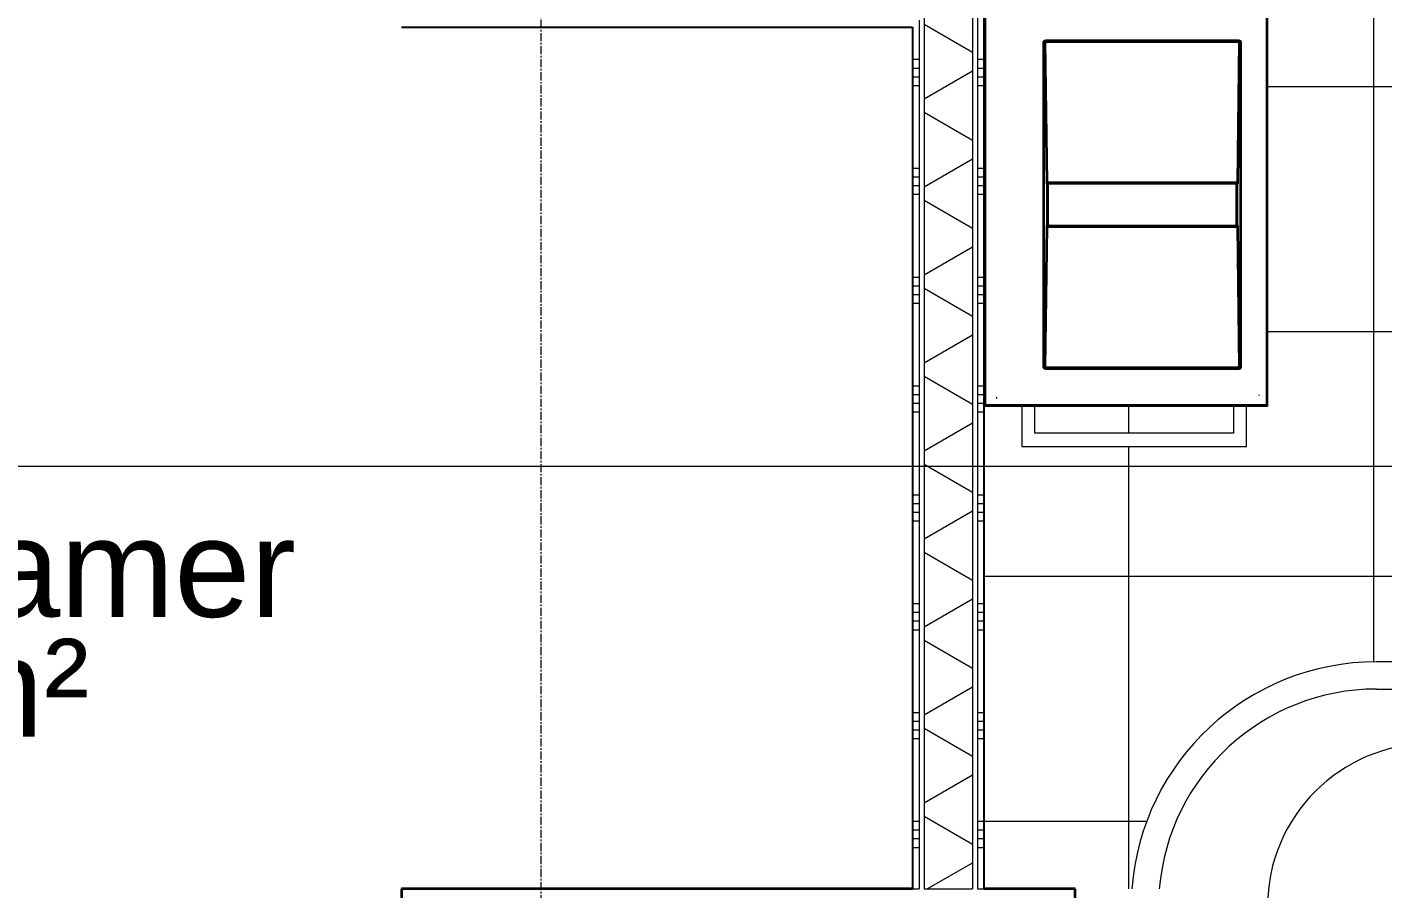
# Model space of a CAD drawing. Header units: millimetres. Extents: x -7971 to 7092, y -1127 to 14057.
# Drawn here: x 150 to 2639, y 2710 to 4293 of the extents above; entities that cross this region are included whole.
import ezdxf

# ---------------------------------------------------------------- set-up
doc = ezdxf.new("R2010")
doc.units = ezdxf.units.MM
doc.linetypes.add('grid', pattern=[24, 15, -3, 3, -3])
for name, color, linetype, lineweight in [('A-AREA-IDEN', 2, 'Continuous', 9), ('A-FLOR-PATT', 8, 'Continuous', 9), ('A-ROOF', 132, 'Continuous', 9), ('A-ROOF-PATT', 132, 'Continuous', 35), ('A-WALL', 113, 'Continuous', 9), ('A-WALL-PATT', 111, 'Continuous', 25), ('G-ANNO-SYMB', 111, 'Continuous', 9), ('I-WALL', 2, 'Continuous', 9), ('P-SANR-FIXT', 6, 'Continuous', 9), ('S-GRID', 1, 'Continuous', 9)]:
    doc.layers.add(name, color=color, linetype=linetype, lineweight=lineweight)
doc.styles.add('Arial_2', font='arial.ttf', dxfattribs={"height": 180})
pattern_1 = [(360, (1775.24, 4633.88), (4e-13, 200), []), (360, (1775.24, 4617.88), (4e-13, 200), []), (360, (1775.24, 4601.88), (4e-13, 200), []), (360, (1775.24, 4585.88), (4e-13, 200), [])]

# ---------------------------------------------------------------- blocks, each defined once
blk = doc.blocks.new('74_EA_ligbad-vrijstaand - 74_EA_ligbad-vrijstaand-462268-1ste verdieping')
at = {"layer": 'P-SANR-FIXT'}
for p, q in [((450, 450), (-450, 450)), ((-450, 400), (450, 400)), ((350, 300), (-350, 300)), ((-350, -300), (350, -300)), ((425, -400), (-450, -400)), ((-450, -450), (425, -450))]:
    blk.add_line(p, q, dxfattribs=at)
for centre, radius, start, end in [((-450, 0), 450, 90, 175.8169), ((450, 0), 450, 4.1831, 90), ((-450, 0), 400, 90, 175.293), ((450, 0), 400, 4.707, 90), ((-350, 0), 300, 90, 270), ((350, 0), 300, 6.308, 90), ((-450, 0), 400, 215.6261, 270), ((350, 0), 300, 270, 284.5429), ((-450, 0), 450, 223.6842, 270)]:
    blk.add_arc(centre, radius, start, end, dxfattribs=at)
blk = doc.blocks.new('Aquatica_Millennium_150 - Color - _White_ Size - _152x52x10 cm_-1140452-1ste verdieping')
at = {"layer": 'P-SANR-FIXT'}
for p, q in [((-760, 260), (-760, 258)), ((-760, 258), (-760, -258)), ((-758, 258), (-760, 258)), ((-760, 258), (-758, 258)), ((-760, 258), (-760, -258)), ((-760, -258), (-760, 258)), ((-758, 260), (-758, 258)), ((-758, 258), (-758, 260)), ((-758, -258), (-758, 258)), ((-758, 258), (758, 258)), ((758, 258), (-758, 258)), ((-758, 258), (-758, -258)), ((-744.9, 238.2), (-744.9, 236.2)), ((-744.9, 236.2), (-744.9, 238.2)), ((-834.1, 191.3), (-834.1, -221.2)), ((-760, 191.3), (-834.1, 191.3)), ((-809.9, -197.3), (-809.9, 167.4)), ((-809.9, 167.4), (-760, 167.4)), ((-92, 151.9), (-688, 151.9)), ((-688, 149.9), (-688, 151.9)), ((-688, 151.9), (-92, 151.9)), ((-688, 149.3), (-688, 149.9)), ((-92, 149.9), (-688, 149.9)), ((-688, 149.9), (-688, 149.3)), ((-688, 149.9), (-92, 149.9)), ((-92, 151.9), (-92, 149.9)), ((-92, 149.9), (-92, 149.3)), ((-92, 149.3), (-92, 149.9)), ((-92, 149.9), (-90, 147.9)), ((-692, 147.9), (-690, 147.9)), ((-692, 147.9), (-692, -207.9)), ((-692, -207.9), (-692, 147.9)), ((-690, -207.9), (-690, 147.9)), ((-690, 147.9), (-690, -207.9)), ((-690, -207.9), (-690, 147.9)), ((-690, 147.3), (-688.4, 147.3)), ((-688.4, 147.3), (-690, 147.3)), ((-688.4, 147.3), (-431.6, 144)), ((-688.4, -207.3), (-688.4, 147.3)), ((-431.6, 144), (-688.4, 147.3)), ((-688.4, 147.3), (-688.4, -207.3)), ((-431.3, 146), (-688, 149.3)), ((-688, 149.3), (-431.3, 146)), ((-431.6, 144), (-431.6, -204)), ((-431.6, -204), (-431.6, 144)), ((-430, -203.7), (-430, 143.7)), ((-430, -203.7), (-430, 143.7)), ((-430, 143.7), (-430, -203.7)), ((-428, 143.1), (-430, 143.1)), ((-430, 143.1), (-428, 143.1)), ((-430, 125.1), (-428, 125.1)), ((-430, 125), (-427.4, 125)), ((-427.4, 125), (-430, 125)), ((-428, 145.1), (-428, 145.7)), ((-428, 145.7), (-428, 145.1)), ((-352, 145.1), (-428, 145.1)), ((-428, 145.1), (-428, 143.1)), ((-428, 145.1), (-352, 145.1)), ((-428, 143.1), (-428, 145)), ((-428, 143.1), (-352, 143.1)), ((-428, 125.1), (-428, 143.1)), ((-428, 143.1), (-428, 125.1)), ((-352, 143.1), (-428, 143.1)), ((-428, 5), (-428, 124.9)), ((-428, 124.9), (-428, 5)), ((-427.5, 141), (-427.5, -201)), ((-354, 142.5), (-426, 142.5)), ((-352.6, 125), (-350.6, 125)), ((-350.6, 125), (-352.6, 125)), ((-352.5, -201), (-352.5, 141)), ((-352, 145.7), (-352, 145.1)), ((-352, 145.1), (-352, 145.7)), ((-352, 143.1), (-352, 145.1)), ((-352, 145), (-352, 143.1)), ((-352, 143.1), (-350.6, 143.1)), ((-350.6, 143.1), (-352, 143.1)), ((-352, 143.1), (-352, 125.1)), ((-352, 125.1), (-352, 143.1)), ((-352, 125.1), (-350.6, 125.1)), ((-352, 124.9), (-352, 5)), ((-352, 5), (-352, 124.9)), ((-350.6, 143.1), (-350, 143.1)), ((-350, 143.1), (-350.6, 143.1)), ((-350.6, 125.1), (-350, 125.1)), ((-350, 143.7), (-350, -203.7)), ((-350, 143.7), (-350, -203.7)), ((-350, -203.7), (-350, 143.7)), ((-92, 149.3), (-348.7, 146)), ((-348.7, 146), (-92, 149.3)), ((-348.4, 144), (-91.6, 147.3)), ((-91.6, 147.3), (-348.4, 144)), ((-348.4, -204), (-348.4, 144)), ((-348.4, 144), (-348.4, -204)), ((-91.6, 147.3), (-90, 147.3)), ((-90, 147.3), (-91.6, 147.3)), ((-91.6, 147.3), (-91.6, -207.3)), ((-91.6, -207.3), (-91.6, 147.3)), ((-90, 147.9), (-90, -207.9)), ((-90, -207.9), (-90, 147.9)), ((-90, 147.9), (-88, 147.9)), ((-90, 147.9), (-90, -207.9)), ((-88, -207.9), (-88, 147.9)), ((-88, 147.9), (-88, -207.9)), ((-428, -65), (-428, 5)), ((-428, 5), (-428, -65)), ((-352, 5), (-352, -65)), ((-352, -65), (-352, 5)), ((-428, -184.9), (-428, -65)), ((-428, -65), (-428, -184.9)), ((-352, -65), (-352, -184.9)), ((-352, -184.9), (-352, -65)), ((-760, -197.3), (-809.9, -197.3)), ((-427.4, -185), (-430, -185)), ((-430, -185), (-427.4, -185)), ((-428, -185.1), (-430, -185.1)), ((-428, -203.1), (-428, -185.1)), ((-428, -185.1), (-428, -203.1)), ((-350.6, -185), (-352.6, -185)), ((-352.6, -185), (-350.6, -185)), ((-350.6, -185.1), (-352, -185.1)), ((-352, -185.1), (-352, -203.1)), ((-352, -203.1), (-352, -185.1)), ((-350, -185.1), (-350.6, -185.1)), ((-834.1, -221.2), (-760, -221.2)), ((-690, -207.9), (-692, -207.9)), ((-688.4, -207.3), (-690, -207.3)), ((-690, -207.3), (-688.4, -207.3)), ((-688, -209.9), (-690, -207.9)), ((-431.6, -204), (-688.4, -207.3)), ((-688.4, -207.3), (-431.6, -204)), ((-688, -209.3), (-431.3, -206)), ((-431.3, -206), (-688, -209.3)), ((-688, -209.9), (-688, -209.3)), ((-688, -209.3), (-688, -209.9)), ((-688, -209.9), (-92, -209.9)), ((-92, -209.9), (-688, -209.9)), ((-688, -211.9), (-688, -209.9)), ((-688, -211.9), (-92, -211.9)), ((-92, -211.9), (-688, -211.9)), ((-430, -203.1), (-428, -203.1)), ((-428, -203.1), (-430, -203.1)), ((-352, -203.1), (-428, -203.1)), ((-428, -203.1), (-428, -205.1)), ((-428, -205), (-428, -203.1)), ((-428, -203.1), (-352, -203.1)), ((-428, -205.1), (-352, -205.1)), ((-428, -205.7), (-428, -205.1)), ((-352, -205.1), (-428, -205.1)), ((-428, -205.1), (-428, -205.7)), ((-426, -202.5), (-354, -202.5)), ((-352, -205.1), (-352, -203.1)), ((-352, -203.1), (-350.6, -203.1)), ((-352, -203.1), (-352, -205)), ((-350.6, -203.1), (-352, -203.1)), ((-352, -205.1), (-352, -205.7)), ((-352, -205.7), (-352, -205.1)), ((-350.6, -203.1), (-350, -203.1)), ((-350, -203.1), (-350.6, -203.1)), ((-348.7, -206), (-92, -209.3)), ((-92, -209.3), (-348.7, -206)), ((-91.6, -207.3), (-348.4, -204)), ((-348.4, -204), (-91.6, -207.3)), ((-92, -209.3), (-92, -209.9)), ((-92, -209.9), (-92, -209.3)), ((-92, -209.9), (-92, -211.9)), ((-90, -207.3), (-91.6, -207.3)), ((-91.6, -207.3), (-90, -207.3)), ((-88, -207.9), (-90, -207.9)), ((-760, -258), (-760, -260)), ((-758, -258), (-760, -258)), ((-760, -258), (-758, -258)), ((-758, -260), (-760, -260)), ((-758, -258), (-758, -260)), ((-758, -260), (-758, -258)), ((758, -258), (-758, -258)), ((-758, -258), (758, -258)), ((-758, -260), (758, -260)), ((-758, -260), (758, -260)), ((758, -260), (-758, -260))]:
    blk.add_line(p, q, dxfattribs=at)
at = {"layer": 'P-SANR-FIXT', "flags": 128}
for points in [[(-427.5, 141), (-427.5, 141.3), (-427.4, 141.6), (-427.2, 141.8), (-427.1, 142.1)], [(-427.1, 142.1), (-426.8, 142.2), (-426.6, 142.4), (-426.3, 142.5), (-426, 142.5)], [(-354, 142.5), (-353.7, 142.5), (-353.4, 142.4), (-353.2, 142.2), (-352.9, 142.1)], [(-352.9, 142.1), (-352.8, 141.8), (-352.6, 141.6), (-352.5, 141.3), (-352.5, 141)], [(-427.1, -202.1), (-427.2, -201.8), (-427.4, -201.6), (-427.5, -201.3), (-427.5, -201)], [(-426, -202.5), (-426.3, -202.5), (-426.6, -202.4), (-426.8, -202.2), (-427.1, -202.1)], [(-352.9, -202.1), (-353.2, -202.2), (-353.4, -202.4), (-353.7, -202.5), (-354, -202.5)], [(-352.5, -201), (-352.5, -201.3), (-352.6, -201.6), (-352.8, -201.8), (-352.9, -202.1)]]:
    blk.add_lwpolyline(points, dxfattribs=at)
at = {"layer": 'P-SANR-FIXT'}
for centre, radius, start, end in [((-758, 258), 2, 90, 180), ((-758, 258), 2, 90, 180), ((-758, 258), 2, 90, 180), ((-758, 258), 2, 112.5, 157.5), ((-758, 258), 2, 112.5, 157.5), ((-758, 258), 1, 90, 180), ((-758, 258), 1, 90, 180), ((-758, -258), 2, 180, 270), ((-758, -258), 2, 180, 270), ((-758, -258), 2, 180, 270), ((-758, -258), 2, 202.5, 247.5), ((-758, -258), 2, 202.5, 247.5), ((-758, -258), 1, 180, 270), ((-758, -258), 1, 180, 270)]:
    blk.add_arc(centre, radius, start, end, dxfattribs=at)
for centre, major_axis, ratio, start_param, end_param in [((-688, 147.3), (3, 0), 0.997597, 1.570796, 2.945243), ((-688, 147.3), (3, 0), 0.997597, 1.570796, 2.748894), ((-688, 147.3), (0.04, 3), 0.181533, 0.070507, 1.573124), ((-688, 147.3), (0.04, 3), 0.181533, 0.070507, 1.573124), ((-92, 147.3), (-0.04, 3), 0.181533, 4.710062, 6.212679), ((-92, 147.3), (-0.04, 3), 0.181533, 4.710062, 6.212679), ((-92, 147.3), (3, 0), 0.997597, 0.19635, 1.570796), ((-92, 147.3), (3, 0), 0.997597, 0.392699, 1.570796), ((-688, 147.3), (-2, 0), 0.997597, 4.712389, 6.283185), ((-688, 147.3), (2, 0), 0.997597, 1.570796, 3.141593), ((-688, 147.3), (0.03, 2), 0.181533, 0.070507, 1.573124), ((-688, 147.3), (0.03, 2), 0.181533, 0.320943, 1.573124), ((-431.3, 144), (0.03, 2), 0.181533, 0.070507, 1.573124), ((-428, 143.1), (3, 0), 0.997597, 1.963495, 2.748894), ((-428, 143.1), (3, 0), 0.997597, 1.963495, 2.748894), ((-428, 143.7), (3, 0), 0.997597, 2.356194, 2.748894), ((-428, 124.8), (3, 0), 0.066519, 1.570796, 2.356194), ((-428, 143.7), (2, 0), 0.997597, 1.570796, 3.141593), ((-428, 143.1), (2, 0), 0.997597, 1.570796, 3.141593), ((-428, 143.1), (-2, 0), 0.997597, 4.712389, 6.283185), ((-428, 124.8), (2, 0), 0.066519, 1.570796, 3.141593), ((-352, 143.7), (2, 0), 0.997597, 0.786434, 1.570796), ((-352, 143.1), (-2, 0), 0.997597, 3.141593, 4.712389), ((-352, 143.1), (2, 0), 0.997597, 0.786434, 1.570796), ((-352, 124.8), (3, 0), 0.066519, 0.785398, 1.570796), ((-352, 124.8), (2, 0), 0.066519, 0.786434, 1.570796), ((-352, 143.1), (3, 0), 0.997597, 0.392699, 1.178097), ((-352, 143.1), (3, 0), 0.997597, 0.392699, 1.178097), ((-352, 143.7), (2, 0), 0.997597, 0, 0.785398), ((-352, 143.1), (2, 0), 0.997597, 0, 0.785398), ((-352, 124.8), (2, 0), 0.066519, 0, 0.785398), ((-352, 143.7), (3, 0), 0.997597, 0.392699, 0.785398), ((-348.7, 144), (-0.03, 2), 0.181533, 4.710062, 6.212679), ((-92, 147.3), (-0.03, 2), 0.181533, 4.710062, 6.212679), ((-92, 147.3), (-2, 0), 0.997597, 3.141593, 4.712389), ((-92, 147.3), (2, 0), 0.997597, 0, 1.570796), ((-92, 147.3), (-0.03, 2), 0.181533, 4.710062, 5.962243), ((-428, -184.8), (3, 0), 0.066519, 3.926991, 4.712389), ((-428, -184.8), (2, 0), 0.066519, 3.141593, 4.712389), ((-352, -184.8), (2, 0), 0.066519, 4.712389, 5.496751), ((-352, -184.8), (3, 0), 0.066519, 4.712389, 5.497787), ((-352, -184.8), (2, 0), 0.066519, 5.497787, 6.283185), ((-688, -207.3), (3, 0), 0.997597, 3.337942, 4.712389), ((-688, -207.3), (3, 0), 0.997597, 3.534292, 4.712389), ((-688, -207.3), (2, 0), 0.997597, 3.141593, 4.712389), ((-688, -207.3), (2, 0), 0.997597, 3.141593, 4.712389), ((-688, -207.3), (-0.04, 3), 0.181533, 1.568469, 3.071086), ((-688, -207.3), (-0.04, 3), 0.181533, 1.568469, 3.071086), ((-688, -207.3), (-0.03, 2), 0.181533, 1.568469, 2.82065), ((-688, -207.3), (-0.03, 2), 0.181533, 1.568469, 3.071086), ((-431.3, -204), (-0.03, 2), 0.181533, 1.568469, 3.071086), ((-428, -203.1), (3, 0), 0.997597, 3.534292, 4.31969), ((-428, -203.1), (3, 0), 0.997597, 3.534292, 4.31969), ((-428, -203.7), (3, 0), 0.997597, 3.534292, 3.926991), ((-428, -203.1), (-2, 0), 0.997597, 0, 1.570796), ((-428, -203.1), (2, 0), 0.997597, 3.141593, 4.712389), ((-428, -203.7), (2, 0), 0.997597, 3.141593, 4.712389), ((-352, -203.1), (-2, 0), 0.997597, 1.570796, 3.141593), ((-352, -203.1), (2, 0), 0.997597, 4.712389, 5.496751), ((-352, -203.7), (2, 0), 0.997597, 4.712389, 5.496751), ((-352, -203.1), (3, 0), 0.997597, 5.105088, 5.890486), ((-352, -203.1), (3, 0), 0.997597, 5.105088, 5.890486), ((-352, -203.1), (2, 0), 0.997597, 5.497787, 6.283185), ((-352, -203.7), (2, 0), 0.997597, 5.497787, 6.283185), ((-352, -203.7), (3, 0), 0.997597, 5.497787, 5.890486), ((-348.7, -204), (0.03, 2), 0.181533, 3.212099, 4.714716), ((-92, -207.3), (0.03, 2), 0.181533, 3.212099, 4.714716), ((-92, -207.3), (0.04, 3), 0.181533, 3.212099, 4.714716), ((-92, -207.3), (2, 0), 0.997597, 4.712389, 6.283185), ((-92, -207.3), (0.04, 3), 0.181533, 3.212099, 4.714716), ((-92, -207.3), (-2, 0), 0.997597, 1.570796, 3.141593), ((-92, -207.3), (3, 0), 0.997597, 4.712389, 6.086836), ((-92, -207.3), (3, 0), 0.997597, 4.712389, 5.890486), ((-92, -207.3), (0.03, 2), 0.181533, 3.462535, 4.714716), ((-739, -239), (-4.24, 4.24), 0.996787, 2.112435, 2.354586)]:
    blk.add_ellipse(centre, major_axis=major_axis, ratio=ratio, start_param=start_param, end_param=end_param, dxfattribs=at)
for points in [[(-688, 151.9), (-688.5, 151.9), (-689.6, 151.7), (-690.9, 150.8), (-691.8, 149.4), (-692, 148.4), (-692, 147.9)], [(-690, 147.9), (-690, 148.1), (-689.9, 148.6), (-689.5, 149.3), (-688.8, 149.8), (-688.3, 149.9), (-688, 149.9)], [(-688, 149.9), (-688, 149.9), (-688, 150), (-688, 150.2), (-688, 150.5), (-688, 150.9), (-688, 151.4), (-688, 151.7), (-688, 151.9)], [(-88, 147.9), (-88, 148.4), (-88.2, 149.4), (-89.1, 150.8), (-90.4, 151.7), (-91.5, 151.9), (-92, 151.9)], [(-92, 151.9), (-92, 151.7), (-92, 151.4), (-92, 150.9), (-92, 150.5), (-92, 150.2), (-92, 150), (-92, 149.9), (-92, 149.9)], [(-92, 150.9), (-91.6, 150.9), (-90.8, 150.7), (-89.8, 150), (-89.2, 149), (-89, 148.2), (-89, 147.9)], [(-89, 147.9), (-89, 148.3), (-89.2, 149), (-89.8, 150), (-90.8, 150.7), (-91.6, 150.9), (-92, 150.9)], [(-90, 147.9), (-90, 148.1), (-90.1, 148.6), (-90.5, 149.3), (-91.2, 149.8), (-91.7, 149.9), (-92, 149.9)], [(-692, 147.9), (-691.8, 147.9), (-691.5, 147.9), (-691, 147.9), (-690.6, 147.9), (-690.3, 147.9), (-690.1, 147.9), (-690, 147.9), (-690, 147.9)], [(-431.6, 144), (-431.4, 144), (-431, 144), (-430.4, 143.9), (-430.1, 143.8), (-430, 143.7), (-430, 143.7)], [(-430, 145.7), (-430.2, 145.6), (-430.5, 145.2), (-430.9, 144.5), (-431, 144), (-431, 143.7)], [(-352, 145.7), (-352, 145.8), (-350.7, 145.9), (-349.2, 146)], [(-350, 143.7), (-350, 143.7), (-349.9, 143.8), (-349.6, 143.9), (-349, 144), (-348.6, 144), (-348.4, 144)], [(-348.4, 144), (-348.7, 144), (-349.2, 143.9), (-349.9, 143.8), (-350, 143.8), (-350, 143.7)], [(-90, 147.9), (-90, 147.9), (-90, 147.9), (-89.9, 147.9)], [(-89.7, 147.9), (-89.6, 147.9), (-89.4, 147.9), (-89, 147.9), (-88.5, 147.9), (-88.2, 147.9), (-88, 147.9)], [(-430, 4.9), (-430, 4.9), (-430, 5), (-429.8, 5), (-429.4, 5), (-429, 5), (-428.5, 5), (-428.2, 5), (-428, 5)], [(-350, 4.9), (-350, 4.9), (-350, 5), (-350.2, 5), (-350.6, 5), (-351, 5), (-351.5, 5), (-351.8, 5), (-352, 5)], [(-430, -64.9), (-430, -64.9), (-430, -65), (-429.8, -65), (-429.4, -65), (-429, -65), (-428.5, -65), (-428.2, -65), (-428, -65)], [(-350, -64.9), (-350, -64.9), (-350, -65), (-350.2, -65), (-350.6, -65), (-351, -65), (-351.5, -65), (-351.8, -65), (-352, -65)], [(-692, -207.9), (-692, -208.4), (-691.8, -209.4), (-690.9, -210.8), (-689.6, -211.7), (-688.5, -211.9), (-688, -211.9)], [(-690, -207.9), (-690, -207.9), (-690.1, -207.9), (-690.3, -207.9), (-690.6, -207.9), (-691, -207.9), (-691.5, -207.9), (-691.8, -207.9), (-692, -207.9)], [(-688, -210.9), (-688.4, -210.9), (-689.2, -210.7), (-690.2, -210), (-690.8, -209), (-691, -208.2), (-691, -207.9)], [(-691, -207.9), (-691, -208.3), (-690.8, -209), (-690.2, -210), (-689.2, -210.7), (-688.4, -210.9), (-688, -210.9)], [(-690, -207.9), (-690, -208.1), (-689.9, -208.6), (-689.5, -209.3), (-688.8, -209.8), (-688.3, -209.9), (-688, -209.9)], [(-688, -211.9), (-688, -211.7), (-688, -211.4), (-688, -210.9), (-688, -210.5), (-688, -210.2), (-688, -210), (-688, -209.9), (-688, -209.9)], [(-430, -203.7), (-430, -203.7), (-430.1, -203.8), (-430.4, -203.9), (-431, -204), (-431.4, -204), (-431.6, -204)], [(-431.6, -204), (-431.3, -204), (-430.8, -203.9), (-430.1, -203.8), (-430, -203.8), (-430, -203.7)], [(-428, -205.7), (-428, -205.8), (-429.3, -205.9), (-430.8, -206)], [(-348.4, -204), (-348.6, -204), (-349, -204), (-349.6, -203.9), (-349.9, -203.8), (-350, -203.7), (-350, -203.7)], [(-92, -211.9), (-91.5, -211.9), (-90.4, -211.7), (-89.1, -210.8), (-88.2, -209.4), (-88, -208.4), (-88, -207.9)], [(-90, -207.9), (-90, -208.1), (-90.1, -208.6), (-90.5, -209.3), (-91.2, -209.8), (-91.7, -209.9), (-92, -209.9)], [(-92, -209.9), (-92, -209.9), (-92, -210), (-92, -210.2), (-92, -210.5), (-92, -210.9), (-92, -211.4), (-92, -211.7), (-92, -211.9)], [(-89.9, -207.9), (-90, -207.9), (-90, -207.9), (-90, -207.9)], [(-88, -207.9), (-88.2, -207.9), (-88.5, -207.9), (-89, -207.9), (-89.4, -207.9), (-89.6, -207.9), (-89.7, -207.9)]]:
    blk.add_open_spline(points, degree=3, dxfattribs=at)
for points, knots in [([(-692, 147.9), (-692, 149.4), (-690.4, 151.6), (-688.3, 151.9), (-688, 151.9)], [-1.570796, -1.570796, -1.570796, -1.570796, -0.289759, 0, 0, 0, 0]), ([(-691, 147.9), (-691, 148.1), (-690.9, 148.6), (-690.5, 149.6), (-689.8, 150.4), (-688.8, 150.8), (-688.3, 150.9), (-688, 150.9)], [0, 0, 0, 0, 0.166667, 0.333333, 0.666667, 0.833333, 1, 1, 1, 1]), ([(-688, 150.9), (-688.5, 150.9), (-689.3, 150.7), (-690.1, 150), (-690.8, 149.2), (-691, 148.4), (-691, 147.9)], [0, 0, 0, 0, 0.333333, 0.5, 0.666667, 1, 1, 1, 1]), ([(-688, 149.9), (-688.4, 149.9), (-688.9, 149.7), (-689.4, 149.3), (-689.9, 148.7), (-690, 148.2), (-690, 147.9)], [0, 0, 0, 0, 0.333333, 0.5, 0.666667, 1, 1, 1, 1]), ([(-92, 151.9), (-90.5, 151.9), (-88.2, 150.2), (-88, 148.2), (-88, 147.9)], [-1.570796, -1.570796, -1.570796, -1.570796, -0.290138, 0, 0, 0, 0]), ([(-431.4, 145.9), (-431.4, 145.8), (-431.4, 145.7), (-431.5, 145.5), (-431.5, 145.4), (-431.6, 145.2), (-431.6, 144.9), (-431.6, 144.5), (-431.6, 144.2), (-431.6, 144)], [-0.8333333, -0.8333333, -0.8333333, -0.8333333, -0.6666667, -0.5833333, -0.5, -0.4166667, -0.3333333, -0.1666667, 0, 0, 0, 0]), ([(-430, 143.7), (-430, 143.7), (-430, 143.8), (-430.2, 143.9), (-430.7, 143.9), (-431.2, 144), (-431.5, 144), (-431.6, 144)], [0, 0, 0, 0, 0.166667, 0.333333, 0.666667, 0.833333, 1, 1, 1, 1]), ([(-430.8, 146), (-429.4, 145.9), (-428.1, 145.8), (-428, 145.7), (-428, 145.7)], [-1.249413, -1.249413, -1.249413, -1.249413, -0.092079, 0, 0, 0, 0]), ([(-428, 145.7), (-428, 145.7), (-428.2, 145.8), (-428.9, 145.9), (-429.8, 145.9), (-430.5, 146), (-430.7, 146)], [0, 0, 0, 0, 0.347059, 0.694118, 1.041177, 1.249413, 1.249413, 1.249413, 1.249413]), ([(-430, 143.7), (-430, 143.9), (-429.9, 144.2), (-429.8, 144.6), (-429.6, 144.9), (-429.4, 145.1), (-429.2, 145.3), (-428.9, 145.5), (-428.5, 145.7), (-428.2, 145.7), (-428, 145.7)], [-1, -1, -1, -1, -0.833333, -0.666667, -0.583333, -0.5, -0.416667, -0.333333, -0.166667, 0, 0, 0, 0]), ([(-349.3, 146), (-349.5, 146), (-350.2, 145.9), (-351.1, 145.9), (-351.8, 145.8), (-352, 145.7), (-352, 145.7)], [0.138824, 0.138824, 0.138824, 0.138824, 0.347059, 0.694118, 1.041177, 1.388236, 1.388236, 1.388236, 1.388236]), ([(-352, 145.7), (-351.8, 145.7), (-351.5, 145.7), (-351.1, 145.5), (-350.8, 145.3), (-350.6, 145.1), (-350.4, 144.9), (-350.2, 144.6), (-350.1, 144.2), (-350, 143.9), (-350, 143.7)], [-1, -1, -1, -1, -0.833333, -0.666667, -0.583333, -0.5, -0.416667, -0.333333, -0.166667, 0, 0, 0, 0]), ([(-349, 143.7), (-349, 144.1), (-349.2, 144.7), (-349.6, 145.3), (-349.8, 145.6), (-350, 145.7)], [0, 0, 0, 0, 0.25, 0.375, 0.5, 0.5, 0.5, 0.5]), ([(-348.4, 144), (-348.4, 144.2), (-348.4, 144.5), (-348.4, 144.9), (-348.4, 145.2), (-348.5, 145.4), (-348.5, 145.5), (-348.6, 145.7), (-348.6, 145.8), (-348.6, 145.9)], [-1, -1, -1, -1, -0.8333333, -0.6666667, -0.5833333, -0.5, -0.4166667, -0.3333333, -0.1666667, -0.1666667, -0.1666667, -0.1666667]), ([(-428, 5), (-428.3, 5), (-428.9, 5), (-429.4, 5), (-429.9, 5), (-430, 4.9), (-430, 4.9)], [0, 0, 0, 0, 0.333333, 0.5, 0.666667, 1, 1, 1, 1]), ([(-352, 5), (-351.7, 5), (-351.1, 5), (-350.6, 5), (-350.1, 5), (-350, 4.9), (-350, 4.9)], [0, 0, 0, 0, 0.333333, 0.5, 0.666667, 1, 1, 1, 1]), ([(-428, -65), (-428.3, -65), (-428.9, -65), (-429.4, -65), (-429.9, -65), (-430, -64.9), (-430, -64.9)], [0, 0, 0, 0, 0.333333, 0.5, 0.666667, 1, 1, 1, 1]), ([(-352, -65), (-351.7, -65), (-351.1, -65), (-350.6, -65), (-350.1, -65), (-350, -64.9), (-350, -64.9)], [0, 0, 0, 0, 0.333333, 0.5, 0.666667, 1, 1, 1, 1]), ([(-688, -211.9), (-689.5, -211.9), (-691.8, -210.2), (-692, -208.2), (-692, -207.9)], [-1.570796, -1.570796, -1.570796, -1.570796, -0.290138, 0, 0, 0, 0]), ([(-431.6, -204), (-431.6, -204.2), (-431.6, -204.5), (-431.6, -204.9), (-431.6, -205.2), (-431.5, -205.4), (-431.5, -205.5), (-431.4, -205.7), (-431.4, -205.8), (-431.4, -205.9)], [-1, -1, -1, -1, -0.8333333, -0.6666667, -0.5833333, -0.5, -0.4166667, -0.3333333, -0.1666667, -0.1666667, -0.1666667, -0.1666667]), ([(-431, -203.7), (-431, -204.1), (-430.8, -204.7), (-430.4, -205.3), (-430.2, -205.6), (-430, -205.7)], [0, 0, 0, 0, 0.25, 0.375, 0.5, 0.5, 0.5, 0.5]), ([(-430.7, -206), (-430.5, -206), (-429.8, -205.9), (-428.9, -205.9), (-428.2, -205.8), (-428, -205.7), (-428, -205.7)], [0.138824, 0.138824, 0.138824, 0.138824, 0.347059, 0.694118, 1.041177, 1.388236, 1.388236, 1.388236, 1.388236]), ([(-428, -205.7), (-428.2, -205.7), (-428.5, -205.7), (-428.9, -205.5), (-429.2, -205.3), (-429.4, -205.1), (-429.6, -204.9), (-429.8, -204.6), (-429.9, -204.2), (-430, -203.9), (-430, -203.7)], [-1, -1, -1, -1, -0.833333, -0.666667, -0.583333, -0.5, -0.416667, -0.333333, -0.166667, 0, 0, 0, 0]), ([(-350, -203.7), (-350, -203.9), (-350.1, -204.2), (-350.2, -204.6), (-350.4, -204.9), (-350.6, -205.1), (-350.8, -205.3), (-351.1, -205.5), (-351.5, -205.7), (-351.8, -205.7), (-352, -205.7)], [-1, -1, -1, -1, -0.833333, -0.666667, -0.583333, -0.5, -0.416667, -0.333333, -0.166667, 0, 0, 0, 0]), ([(-352, -205.7), (-352, -205.7), (-351.8, -205.8), (-351.1, -205.9), (-350.2, -205.9), (-349.5, -206), (-349.3, -206)], [0, 0, 0, 0, 0.347059, 0.694118, 1.041177, 1.249413, 1.249413, 1.249413, 1.249413]), ([(-349.2, -206), (-350.6, -205.9), (-351.9, -205.8), (-352, -205.7), (-352, -205.7)], [-1.249413, -1.249413, -1.249413, -1.249413, -0.092079, 0, 0, 0, 0]), ([(-350, -205.7), (-349.9, -205.7), (-349.8, -205.5), (-349.6, -205.3), (-349.5, -205.2), (-349.4, -205), (-349.3, -204.8), (-349.2, -204.6), (-349.1, -204.5), (-349.1, -204.3), (-349, -204), (-349, -203.8), (-349, -203.7)], [-0.5, -0.5, -0.5, -0.5, -0.4166667, -0.375, -0.3333333, -0.2916667, -0.25, -0.2083333, -0.1666667, -0.125, -0.0833333, 0, 0, 0, 0]), ([(-350, -203.7), (-350, -203.7), (-350, -203.8), (-349.8, -203.9), (-349.4, -203.9), (-348.8, -204), (-348.5, -204), (-348.4, -204)], [0, 0, 0, 0, 0.166667, 0.333333, 0.666667, 0.833333, 1, 1, 1, 1]), ([(-348.6, -205.9), (-348.6, -205.8), (-348.6, -205.7), (-348.5, -205.5), (-348.5, -205.4), (-348.4, -205.2), (-348.4, -204.9), (-348.4, -204.5), (-348.4, -204.2), (-348.4, -204)], [-0.8333333, -0.8333333, -0.8333333, -0.8333333, -0.6666667, -0.5833333, -0.5, -0.4166667, -0.3333333, -0.1666667, 0, 0, 0, 0]), ([(-92, -209.9), (-91.6, -209.9), (-91.1, -209.7), (-90.6, -209.3), (-90.1, -208.7), (-90, -208.2), (-90, -207.9)], [0, 0, 0, 0, 0.333333, 0.5, 0.666667, 1, 1, 1, 1]), ([(-89, -207.9), (-89, -208.1), (-89.1, -208.6), (-89.5, -209.6), (-90.2, -210.4), (-91.2, -210.8), (-91.7, -210.9), (-92, -210.9)], [0, 0, 0, 0, 0.166667, 0.333333, 0.666667, 0.833333, 1, 1, 1, 1]), ([(-92, -210.9), (-91.5, -210.9), (-90.7, -210.7), (-89.9, -210), (-89.2, -209.2), (-89, -208.4), (-89, -207.9)], [0, 0, 0, 0, 0.333333, 0.5, 0.666667, 1, 1, 1, 1]), ([(-88, -207.9), (-88, -209.4), (-89.6, -211.6), (-91.7, -211.9), (-92, -211.9)], [-1.570796, -1.570796, -1.570796, -1.570796, -0.289759, 0, 0, 0, 0])]:
    blk.add_open_spline(points, degree=3, knots=knots, dxfattribs=at)

msp = doc.modelspace()

# ---------------------------------------------------------------- hatches: boundary and pattern name
at = {"layer": 'A-FLOR-PATT'}
h = msp.add_hatch(dxfattribs=at)
h.set_pattern_fill('FP_66', color=256, style=0, pattern_type=2)
h.set_pattern_definition([(270, (3072.24, 4633.88), (450, 3e-14), []), (0, (3072.24, 4633.88), (0, 450), [])])
h.paths.add_polyline_path([(2302.2, 2116.9), (3502.2, 2116.9), (3502.2, 2226.9), (2627.2, 2226.9), (2553.2, 2233), (2481.1, 2251.3), (2413.1, 2281.1), (2350.8, 2321.8), (2302.2, 2366.5), (2302.2, 2226.9)])
h.paths.add_polyline_path([(2124.7, 2709.7), (2178.8, 2709.7), (2178.8, 2714), (2191, 2787.3), (2215.1, 2857.6), (2250.5, 2923), (2296.2, 2981.7), (2350.8, 3032), (2413.1, 3072.6), (2481.1, 3102.5), (2557.8, 3121.1), (2627.2, 3126.9), (3527.2, 3126.9), (3601.3, 3120.7), (3676.7, 3101), (3741.4, 3072.6), (3803.6, 3032), (3858.3, 2981.7), (3904, 2923), (3939.3, 2857.6), (3964.6, 2780.4), (3975.7, 2709.7), (4237.2, 2709.7), (4237.2, 4119.9), (4234.6, 4119.4), (4234.6, 4116.9), (4219, 4116.9), (4219, 4119.4), (4214.3, 4119.4), (4214.3, 4659.4), (4237.2, 4659.4), (4237.2, 7150.9), (3827.2, 7150.9), (3827.2, 7117.9), (3811.3, 7117.9), (3812.2, 7083.1), (3818.7, 7082.2), (3819.5, 7083.1), (3876.2, 7082.3), (3876.2, 7035.1), (3819.5, 7035.9), (3818.7, 7035.1), (3728.6, 7035.1), (3728.7, 6805.7), (3841.1, 6805.7), (3844.1, 6802.7), (3844.1, 6555), (3841.1, 6552), (3593.4, 6552), (3590.4, 6555), (3590.4, 6802.7), (3593.4, 6805.7), (3705.8, 6805.7), (3705.7, 7035.1), (3615.7, 7035.9), (3615, 7035.7), (3568.2, 7035.1), (3568.2, 7035.3), (3558.3, 7036.6), (3558.8, 7082.9), (3615, 7082.1), (3615.7, 7083.1), (3622.2, 7083.1), (3622.2, 7117.9), (3607.2, 7117.9), (3607.2, 7150.9), (3237.2, 7150.9), (3237.2, 5716.9), (3137.2, 5716.9), (3137.2, 7150.9), (1907.2, 7150.9), (1907.2, 7144.9), (1915.2, 7144.9), (1915.2, 7094.9), (1907.2, 7094.9), (1907.2, 6294.9), (1915.2, 6294.9), (1915.2, 6244.9), (1907.2, 6244.9), (1907.2, 5116.9), (1976, 5116.9), (1976, 5191), (2388.4, 5190.2), (2388.4, 5116.9), (2427.2, 5116.9), (2427.2, 3596.9), (2388.4, 3596.9), (2387.6, 3522.8), (1976, 3522.8), (1976, 3596.9), (1907.2, 3596.9), (1907.2, 2709.7), (2123.2, 2709.7)])
h.paths.add_polyline_path([(2364.5, 3546.9), (2364.5, 3596.9), (1999.9, 3596.9), (1999.9, 3546.9), (2124.7, 3546.9)])
h.paths.add_polyline_path([(2364.5, 5116.9), (2364.5, 5166.8), (1999.9, 5166.8), (1999.9, 5116.9), (2339.8, 5116.9)])
h.paths.add_polyline_path([(3677.9, 7092.2), (3677.9, 7096.9), (3701.6, 7096.9), (3701.6, 7127.1), (3682.2, 7127.6), (3682.2, 7150.9), (3677.2, 7150.9), (3677.2, 7117.9), (3661.3, 7117.9), (3662.2, 7092.2), (3677.2, 7092.2)])
h.paths.add_polyline_path([(3770.6, 7096.9), (3772.2, 7096.9), (3773.2, 7117.9), (3757.2, 7117.9), (3757.2, 7150.9), (3752.2, 7150.9), (3751.8, 7127.1), (3732.9, 7127.1), (3732.9, 7096.9), (3751.8, 7097.5), (3748, 7109.1), (3749, 7112.9), (3752.2, 7115.8), (3755.5, 7116.6), (3759.3, 7115.6), (3762, 7112.9), (3768.7, 7096.9), (3770.2, 7096.9)])
at = {"layer": 'A-ROOF-PATT', "lineweight": 9}
h = msp.add_hatch(dxfattribs=at)
h.set_pattern_fill('FP_38', color=256, style=0, pattern_type=2)
h.set_pattern_definition([(0, (-262.74, 2211.16), (3e-14, 100), [])])
h.paths.add_polyline_path([(4993, 2693.6), (5062.1, 2693.6), (5062.1, 2709.7), (3730.2, 2709.7), (3730.2, 2693.6), (4419.3, 2693.6)])
h.paths.add_polyline_path([(2074.2, 2693.6), (2074.2, 2709.7), (837.2, 2709.7), (837.2, 2693.6), (1551, 2693.6)])
h.paths.add_polyline_path([(-1362.8, 2693.6), (-1362.8, 2709.7), (-2599.8, 2709.7), (-2599.8, 2693.6), (-1891, 2693.6)])
h.paths.add_polyline_path([(-4255.8, 2693.6), (-4255.8, 2709.7), (-5587.6, 2709.7), (-5587.6, 2693.6), (-5333.1, 2693.6)])
h.paths.add_polyline_path([(4249.7, 10226), (5062.1, 10226), (5062.1, 10242.1), (3730.2, 10242.1), (3730.2, 10226), (4237.2, 10226)])
h.paths.add_polyline_path([(783.7, 10226), (2074.2, 10226), (2074.2, 10242.1), (545.2, 10242.1), (545.2, 10226), (771.2, 10226)])
h.paths.add_polyline_path([(-2599.8, 10226), (-1110.8, 10226), (-1110.8, 10242.1), (-2599.8, 10242.1)])
h.paths.add_polyline_path([(-5587.6, 10226), (-4255.8, 10226), (-4255.8, 10242.1), (-5587.6, 10242.1)])
at = {"layer": 'A-WALL-PATT', "lineweight": 9}
h = msp.add_hatch(dxfattribs=at)
h.set_pattern_fill('FP_24', color=256, angle=60, style=0, pattern_type=2)
h.set_pattern_definition([(330, (1775.24, 4633.88), (70, 121.2436), []), (30, (1775.24, 4633.88), (-70, 121.2436), [])])
h.paths.add_polyline_path([(1885.7, 2709.7), (1885.7, 6244.9), (1796.7, 6244.9), (1796.7, 2709.7)])
h.paths.add_polyline_path([(1885.7, 7144.9), (1885.7, 7172.4), (1796.7, 7172.4), (1796.7, 7144.9), (1837.8, 7144.9)])
h = msp.add_hatch(dxfattribs=at)
h.set_pattern_fill('FP_23', color=256, angle=90, style=0, pattern_type=2)
h.set_pattern_definition(pattern_1)
h.paths.add_polyline_path([(1787.7, 2709.7), (1787.7, 4305.7), (1775.2, 4305.7), (1775.2, 2709.7)])
h.paths.add_polyline_path([(1775.2, 4403.7), (1787.7, 4403.7), (1787.7, 4706.4), (1775.2, 4706.4), (1775.2, 4412.7)])
h.paths.add_polyline_path([(1775.2, 4795.4), (1787.7, 4795.4), (1787.7, 5672.4), (1775.2, 5672.4), (1775.2, 4804.4)])
h.paths.add_polyline_path([(1775.2, 5761.4), (1787.7, 5761.4), (1787.7, 6244.9), (1775.2, 6244.9), (1775.2, 5764.3)])
h.paths.add_polyline_path([(1787.7, 7144.9), (1787.7, 7150.9), (1775.2, 7150.9), (1775.2, 7144.9)])
h = msp.add_hatch(dxfattribs=at)
h.set_pattern_fill('FP_23', color=256, angle=90, style=0, pattern_type=2)
h.set_pattern_definition(pattern_1)
h.paths.add_polyline_path([(1907.2, 2709.7), (1907.2, 6244.9), (1894.7, 6244.9), (1894.7, 2709.7)])
h.paths.add_polyline_path([(1907.2, 7144.9), (1907.2, 7150.9), (1894.7, 7150.9), (1894.7, 7144.9)])

# ---------------------------------------------------------------- linework, layer by layer
at = {"layer": 'A-ROOF', "lineweight": 35}
for p, q in [((1775.2, 2709.7), (837.2, 2709.7)), ((837.2, 2709.7), (837.2, 2211.2)), ((2074.2, 2709.7), (1907.2, 2709.7)), ((2074.2, 2211.2), (2074.2, 2709.7))]:
    msp.add_line(p, q, dxfattribs=at)
at = {"layer": 'A-WALL'}
for p, q in [((1885.7, 6244.9), (1885.7, 2709.7)), ((1894.7, 6244.9), (1894.7, 2709.7)), ((1796.7, 4314.7), (1796.7, 2709.7)), ((1787.7, 4305.7), (1787.7, 2709.7)), ((1775.2, 2709.7), (1787.7, 2709.7)), ((1796.7, 2709.7), (1885.7, 2709.7)), ((1894.7, 2709.7), (1907.2, 2709.7))]:
    msp.add_line(p, q, dxfattribs=at)
at = {"layer": 'G-ANNO-SYMB'}
msp.add_line((-7170.6, 3486.7), (6291.7, 3486.7), dxfattribs=at)
at = {"layer": 'I-WALL', "lineweight": 25}
for p, q in [((1907.2, 2709.7), (1907.2, 6244.9)), ((837.2, 4293.2), (1775.2, 4293.2)), ((1775.2, 4293.2), (1775.2, 2709.7))]:
    msp.add_line(p, q, dxfattribs=at)
at = {"layer": 'S-GRID', "linetype": 'grid'}
msp.add_line((1093.7, -988.7), (1093.7, 13256.3), dxfattribs=at)

# ---------------------------------------------------------------- block references
at = {"layer": 'P-SANR-FIXT', "rotation": 89.99999999999984}
msp.add_blockref('Aquatica_Millennium_150 - Color - _White_ Size - _152x52x10 cm_-1140452-1ste verdieping', (2167.2, 4356.9), dxfattribs=at)
at = {"layer": 'P-SANR-FIXT'}
msp.add_blockref('74_EA_ligbad-vrijstaand - 74_EA_ligbad-vrijstaand-462268-1ste verdieping', (3077.2, 2676.9), dxfattribs=at)

# ---------------------------------------------------------------- texts
at = {"layer": 'A-AREA-IDEN', "char_height": 180, "attachment_point": 1, "style": 'Arial_2'}
for s, insert, width in [('Studeerkamer', (-935.5, 3389.5), 1851.898), ('12.0 m²', (-588, 3169.5), 1010.126)]:
    msp.add_mtext(s, dxfattribs=dict(at, insert=insert, width=width))

doc.saveas('drawing.dxf')
